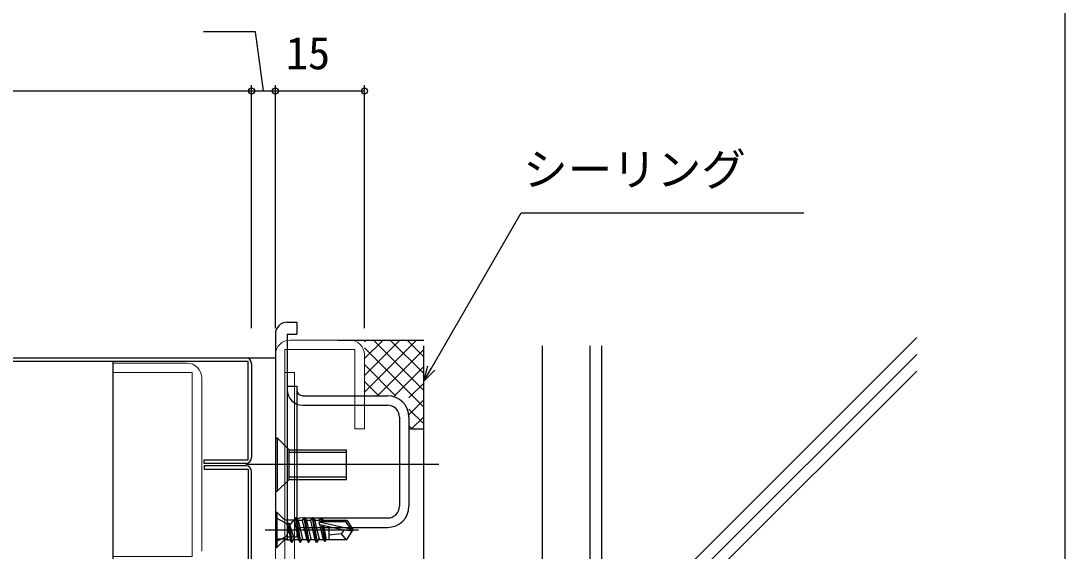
# Model space of a CAD drawing. Units: millimetres, scale not verified. Extents: x -437 to 438, y -281 to 279.
# Drawn here: x 262.3 to 438.2, y -96.7 to -7.3 of the extents above; entities that cross this region are included whole.
import ezdxf
from ezdxf.enums import TextEntityAlignment as Align

# ---------------------------------------------------------------- set-up
doc = ezdxf.new("R2010")
doc.units = ezdxf.units.MM
doc.header["$LTSCALE"] = 2
doc.layers.add('0-2_YKK_11', color=211, linetype='Continuous', lineweight=18)
for name, color, linetype in [('0-4_YKK_12', 2, 'Continuous'), ('0-5_YKK_13', 4, 'Continuous'), ('0-7_YKK_D', 6, 'Continuous'), ('0-8_YKK_ZWAK', 7, 'Continuous'), ('0-9_YSS_K', 3, 'Continuous')]:
    doc.layers.add(name, color=color, linetype=linetype)
doc.styles.add('ＭＳ ゴシック', font='')
doc.styles.get('ＭＳ ゴシック').set_extended_font_data('MS Gothic')

msp = doc.modelspace()

# ---------------------------------------------------------------- linework, layer by layer
at = {"layer": '0-2_YKK_11'}
msp.add_line((307.695, -61.1), (317.695, -61.1), dxfattribs=at)
at = {"layer": '0-2_YKK_11', "color": 7}
msp.add_line((292.795, -96.7), (292.795, -67.5), dxfattribs=at)
at = {"layer": '0-2_YKK_11'}
for points in [[(320.195, -63.6), (320.195, -76.1), (318.595, -76.1), (318.595, -62.7), (306.795, -62.7), (306.795, -112.2)], [(293.395, -104.7), (293.395, -113.1), (305.195, -113.1), (305.195, -63.6)]]:
    msp.add_lwpolyline(points, dxfattribs=at)
at = {"layer": '0-2_YKK_11', "color": 7}
for points in [[(290.295, -65), (277.795, -65), (277.795, -66.6), (291.195, -66.6)], [(291.195, -66.6), (291.195, -97.6), (277.795, -97.6), (277.795, -99.2), (290.295, -99.2)]]:
    msp.add_lwpolyline(points, dxfattribs=at)
at = {"layer": '0-2_YKK_11', "color": 1}
msp.add_lwpolyline([(306.795, -143.1), (306.795, -66.6), (308.395, -66.6), (308.395, -143.1)], close=True, dxfattribs=at)
at = {"layer": '0-2_YKK_11'}
for centre, start, end in [((307.695, -63.6), 90.00001, 179.99999), ((317.695, -63.6), 0.00001, 89.99999)]:
    msp.add_arc(centre, 2.5, start, end, dxfattribs=at)
at = {"layer": '0-2_YKK_11', "color": 7}
msp.add_arc((290.295, -67.5), 2.5, 0.00001, 89.99999, dxfattribs=at)
at = {"layer": '0-4_YKK_12'}
msp.add_line((300.195, -64.1), (305.195, -64.1), dxfattribs=at)
at = {"layer": '0-5_YKK_13'}
for p, q in [((307.195, -58.1), (308.795, -58.1)), ((308.795, -58.1), (308.795, -60.1)), ((305.195, -60.1), (305.195, -94.6)), ((307.195, -60.1), (307.195, -94.6)), ((307.195, -60.1), (308.795, -60.1)), ((131.195, -64.1), (300.195, -64.1)), ((277.795, -64.7), (277.795, -99.5)), ((301.195, -65.1), (301.195, -80.9)), ((307.195, -68.9), (308.795, -68.9)), ((308.795, -68.9), (308.795, -94.3)), ((309.795, -70.5), (324.095, -70.5)), ((309.795, -72.1), (324.095, -72.1)), ((326.095, -74.1), (326.095, -89.1)), ((327.695, -74.1), (327.695, -89.1)), ((305.195, -77.6), (305.195, -86.6)), ((305.495, -77.6), (307.495, -79.6)), ((307.495, -84.6), (307.495, -79.6)), ((307.495, -79.6), (308.795, -79.6)), ((307.495, -80.035), (308.795, -80.035)), ((308.795, -79.6), (317.195, -79.6)), ((308.795, -80.035), (317.195, -80.035)), ((317.195, -84.6), (317.195, -79.6)), ((332.695, -82.1), (300.195, -82.1)), ((301.195, -99.1), (301.195, -83.3)), ((307.495, -84.165), (308.795, -84.165)), ((308.795, -84.165), (317.195, -84.165)), ((305.495, -86.6), (307.495, -84.6)), ((307.495, -84.6), (308.795, -84.6)), ((308.795, -84.6), (317.195, -84.6)), ((305.195, -86.6), (305.495, -86.6)), ((305.195, -90.1), (305.425, -90.1)), ((305.195, -90.1), (305.195, -96.1)), ((305.195, -91.05), (307.01, -91.955)), ((305.425, -90.1), (306.452, -91.127)), ((305.425, -90.1), (305.425, -96.1)), ((307.159, -91.42), (308.383, -91.42)), ((307.195, -91.42), (307.195, -94.78)), ((308.625, -91), (308.383, -91.42)), ((308.383, -91.42), (309.008, -94.65)), ((308.625, -91), (308.725, -91)), ((309.325, -95.2), (308.625, -91)), ((308.725, -91), (309.425, -95.2)), ((308.725, -91), (309.043, -91.55)), ((310.025, -91), (309.708, -91.55)), ((309.795, -91.1), (324.095, -91.1)), ((310.025, -91), (310.125, -91)), ((310.725, -95.2), (310.025, -91)), ((310.125, -91), (310.443, -91.55)), ((310.125, -91), (310.825, -95.2)), ((311.425, -91), (311.108, -91.55)), ((312.125, -95.2), (311.425, -91)), ((311.425, -91), (311.525, -91)), ((311.525, -91), (312.225, -95.2)), ((311.525, -91), (311.843, -91.55)), ((312.767, -91.1), (312.878, -91.7)), ((312.767, -91.1), (312.983, -91.1)), ((312.983, -91.1), (313.168, -91.42)), ((312.983, -91.1), (313.077, -91.7)), ((313.168, -91.42), (313.214, -91.7)), ((303.493, -93.1), (319.195, -93.1)), ((307.01, -91.955), (307.619, -93.1)), ((307.01, -94.245), (307.619, -93.1)), ((307.399, -91.92), (307.683, -94.78)), ((307.399, -91.92), (307.925, -95.2)), ((307.399, -91.92), (307.459, -91.92)), ((307.459, -91.92), (308.025, -95.2)), ((307.459, -91.92), (308.343, -94.65)), ((308.999, -91.475), (309.751, -91.475)), ((309.043, -91.55), (309.743, -94.65)), ((309.708, -91.55), (310.408, -94.65)), ((309.795, -92.7), (324.095, -92.7)), ((310.399, -91.475), (311.151, -91.475)), ((310.443, -91.55), (311.143, -94.65)), ((311.108, -91.55), (311.808, -94.65)), ((311.799, -91.475), (312.551, -91.475)), ((311.843, -91.55), (312.193, -93.1)), ((312.193, -93.1), (312.543, -94.65)), ((312.585, -91.757), (317.833, -92.95)), ((312.649, -92.178), (313.208, -94.65)), ((312.688, -92.191), (316.689, -93.1)), ((312.744, -91.7), (316.99, -91.7)), ((312.981, -92.257), (313.488, -95)), ((313.171, -92.3), (313.594, -95)), ((313.177, -91.475), (317.2, -91.475)), ((313.318, -92.334), (313.721, -94.78)), ((314.195, -91.475), (314.195, -91.7)), ((314.195, -92.556), (314.195, -94.725)), ((316.796, -93.1), (316.295, -93.8)), ((316.689, -93.1), (318.195, -93.1)), ((316.689, -93.1), (318.195, -93.25)), ((317.2, -91.475), (318.195, -92.95)), ((317.833, -92.95), (318.195, -92.95)), ((318.195, -92.95), (318.195, -93.25)), ((318.195, -93.25), (318.195, -92.95)), ((305.195, -95.15), (307.01, -94.245)), ((305.195, -94.6), (307.195, -94.6)), ((307.159, -94.78), (307.683, -94.78)), ((307.195, -94.3), (308.795, -94.3)), ((307.925, -95.2), (307.683, -94.78)), ((308.025, -95.2), (308.343, -94.65)), ((308.299, -94.725), (309.051, -94.725)), ((309.325, -95.2), (309.008, -94.65)), ((309.425, -95.2), (309.743, -94.65)), ((309.699, -94.725), (310.451, -94.725)), ((310.725, -95.2), (310.408, -94.65)), ((310.825, -95.2), (311.143, -94.65)), ((311.099, -94.725), (311.851, -94.725)), ((312.125, -95.2), (311.808, -94.65)), ((312.225, -95.2), (312.543, -94.65)), ((312.499, -94.725), (313.268, -94.725)), ((313.208, -94.65), (313.488, -95)), ((313.594, -95), (313.721, -94.78)), ((313.712, -94.725), (317.2, -94.725)), ((316.295, -93.8), (314.195, -94)), ((316.295, -93.8), (317.086, -94.725)), ((317.2, -94.725), (318.195, -93.25)), ((305.195, -96.1), (305.425, -96.1)), ((305.425, -96.1), (306.452, -95.073)), ((307.925, -95.2), (308.025, -95.2)), ((309.325, -95.2), (309.425, -95.2)), ((310.725, -95.2), (310.825, -95.2)), ((312.125, -95.2), (312.225, -95.2)), ((313.488, -95), (313.594, -95))]:
    msp.add_line(p, q, dxfattribs=at)
for points in [[(300.195, -81.9), (293.195, -81.9), (293.195, -81.3), (300.595, -81.3), (300.595, -64.7), (131.195, -64.7)], [(305.195, -77.6), (305.495, -77.6), (305.495, -86.6)], [(300.195, -82.3), (293.195, -82.3), (293.195, -82.9), (300.595, -82.9), (300.595, -99.5), (131.195, -99.5)], [(312.767, -91.1), (312.508, -91.55), (312.56, -91.781)], [(317.11, -91.475), (316.99, -91.7), (317.833, -92.95)]]:
    msp.add_lwpolyline(points, dxfattribs=at)
for centre, radius, start, end in [((307.195, -60.1), 2, 90, 180), ((300.195, -65.1), 1, 0, 90), ((309.795, -69.5), 2.6, 180, 270), ((309.795, -69.5), 1, 180, 270), ((324.095, -74.1), 3.6, 0, 90), ((324.095, -74.1), 2, 0, 90), ((300.195, -80.9), 1, 270, 0), ((300.195, -83.3), 1, 0, 90), ((324.095, -89.1), 2, 270, 0), ((324.095, -89.1), 3.6, 270, 0), ((307.159, -90.42), 1, 225, 270), ((309.795, -93.7), 2.6, 90, 180), ((309.795, -93.7), 1, 90, 180), ((312.744, -91.948), 0.248, 90, 257.19096), ((307.159, -95.78), 1, 90, 135)]:
    msp.add_arc(centre, radius, start, end, dxfattribs=at)
at = {"layer": '0-7_YKK_D'}
for p, q in [((-41.805, -19.1), (301.195, -19.1)), ((301.195, -59.1), (301.195, -18.1)), ((301.195, -59.1), (301.195, -18.1)), ((301.195, -19.1), (305.195, -19.1)), ((305.195, -59.1), (305.195, -18.1)), ((305.195, -59.1), (305.195, -18.1)), ((305.195, -19.1), (320.195, -19.1)), ((320.195, -59.1), (320.195, -18.1))]:
    msp.add_line(p, q, dxfattribs=at)
for points in [[(303.195, -19.1), (301.817, -9.1), (293.087, -9.1)], [(330.195, -68.028), (331.47, -65.82), (346.578, -39.653), (394.188, -39.653)], [(332.062, -66.162), (330.195, -68.028), (330.878, -65.478)]]:
    msp.add_lwpolyline(points, dxfattribs=at)
for centre in [(301.195, -19.1), (301.195, -19.1), (305.195, -19.1), (305.195, -19.1), (320.195, -19.1)]:
    msp.add_circle(centre, 0.5, dxfattribs=at)
at = {"layer": '0-8_YKK_ZWAK'}
msp.add_lwpolyline([(-436.8, -281.2), (438.2, -281.2), (438.2, 243.8)], dxfattribs=at)
at = {"layer": '0-9_YSS_K'}
for p, q in [((315.695, -61.1), (330.195, -61.1)), ((320.195, -61.402), (320.497, -61.1)), ((320.195, -64.23), (323.325, -61.1)), ((320.195, -67.059), (326.154, -61.1)), ((320.195, -69.887), (328.982, -61.1)), ((330.195, -69.591), (321.704, -61.1)), ((330.195, -66.763), (324.532, -61.1)), ((330.195, -63.934), (327.361, -61.1)), ((330.195, -61.106), (330.189, -61.1)), ((413.2, -60.7), (360.195, -113.705)), ((330.195, -72.42), (320.195, -62.42)), ((322.411, -70.5), (330.195, -62.715)), ((330.195, -101.1), (330.195, -62.1)), ((350.195, -116.1), (350.195, -62.1)), ((358.195, -205.289), (358.195, -62.1)), ((360.195, -205.289), (360.195, -62.1)), ((413.2, -63.529), (360.195, -116.533)), ((325.447, -70.5), (320.195, -65.248)), ((325.239, -70.5), (330.195, -65.544)), ((413.2, -66.357), (360.195, -119.362)), ((322.619, -70.5), (320.195, -68.076)), ((327.695, -70.872), (330.195, -68.372)), ((327.695, -73.701), (330.195, -71.201)), ((330.195, -75.248), (327.695, -72.748)), ((328.219, -76.1), (327.695, -75.576)), ((328.124, -76.1), (330.195, -74.029)), ((327.695, -76.1), (330.195, -76.1))]:
    msp.add_line(p, q, dxfattribs=at)

# ---------------------------------------------------------------- texts
at = {"layer": '0-7_YKK_D', "style": 'ＭＳ ゴシック'}
for s, p in [('15', (306.942, -17.1)), ('シーリング', (346.925, -36.725))]:
    msp.add_text(s, height=5.499, dxfattribs=at).set_placement(p, align=Align.BOTTOM_LEFT)

doc.saveas('drawing.dxf')
